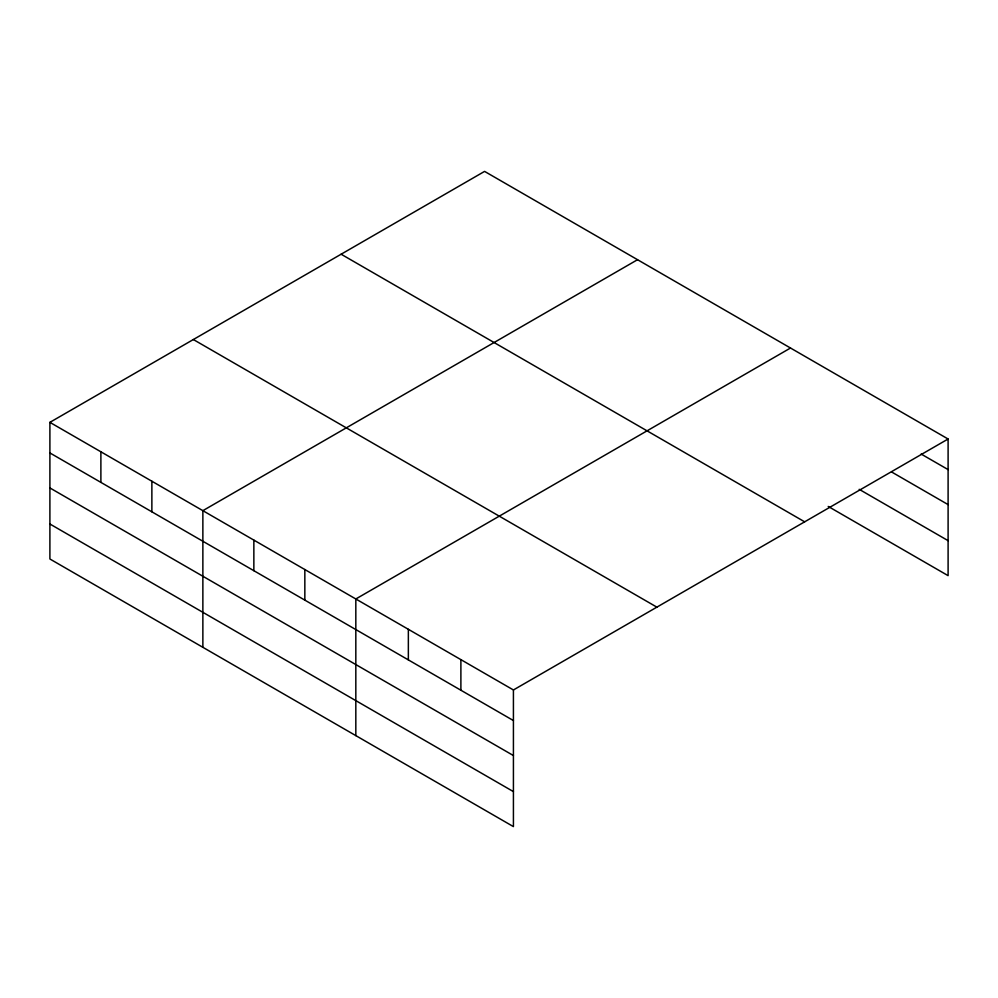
<?xml version="1.0" encoding="UTF-8"?>
<svg xmlns="http://www.w3.org/2000/svg" width="998" height="998" viewBox="0 0 998 998"><rect width="100%" height="100%" fill="white"/><g stroke="black" fill="none" stroke-linecap="round" stroke-linejoin="round"><path stroke-width="1.5" d="M49.9 422.354L513.421 689.967L513.421 826.606L49.9 558.992L49.9 422.354L484.579 171.394L948.1 439.008L948.1 575.646L828.215 506.435M637.535 259.705L202.868 510.664L202.868 647.303M790.503 348.015L355.824 598.975L355.824 735.613M513.421 689.967L948.1 439.008M921.154 454.053L948.1 469.596M891.526 471.929L948.1 504.601M859.203 489.332L948.1 540.654M341.129 254.216L804.662 521.829M193.338 339.532L656.871 607.146M49.9 452.942L513.421 720.556M49.9 487.935L513.421 755.548M49.9 524L513.421 791.614M460.889 659.641L460.889 690.229M408.357 629.301L408.357 659.903M304.839 569.534L304.839 600.135M253.854 540.105L253.854 570.694M151.871 481.223L151.871 511.812M100.885 451.795L100.885 482.383"/></g></svg>
